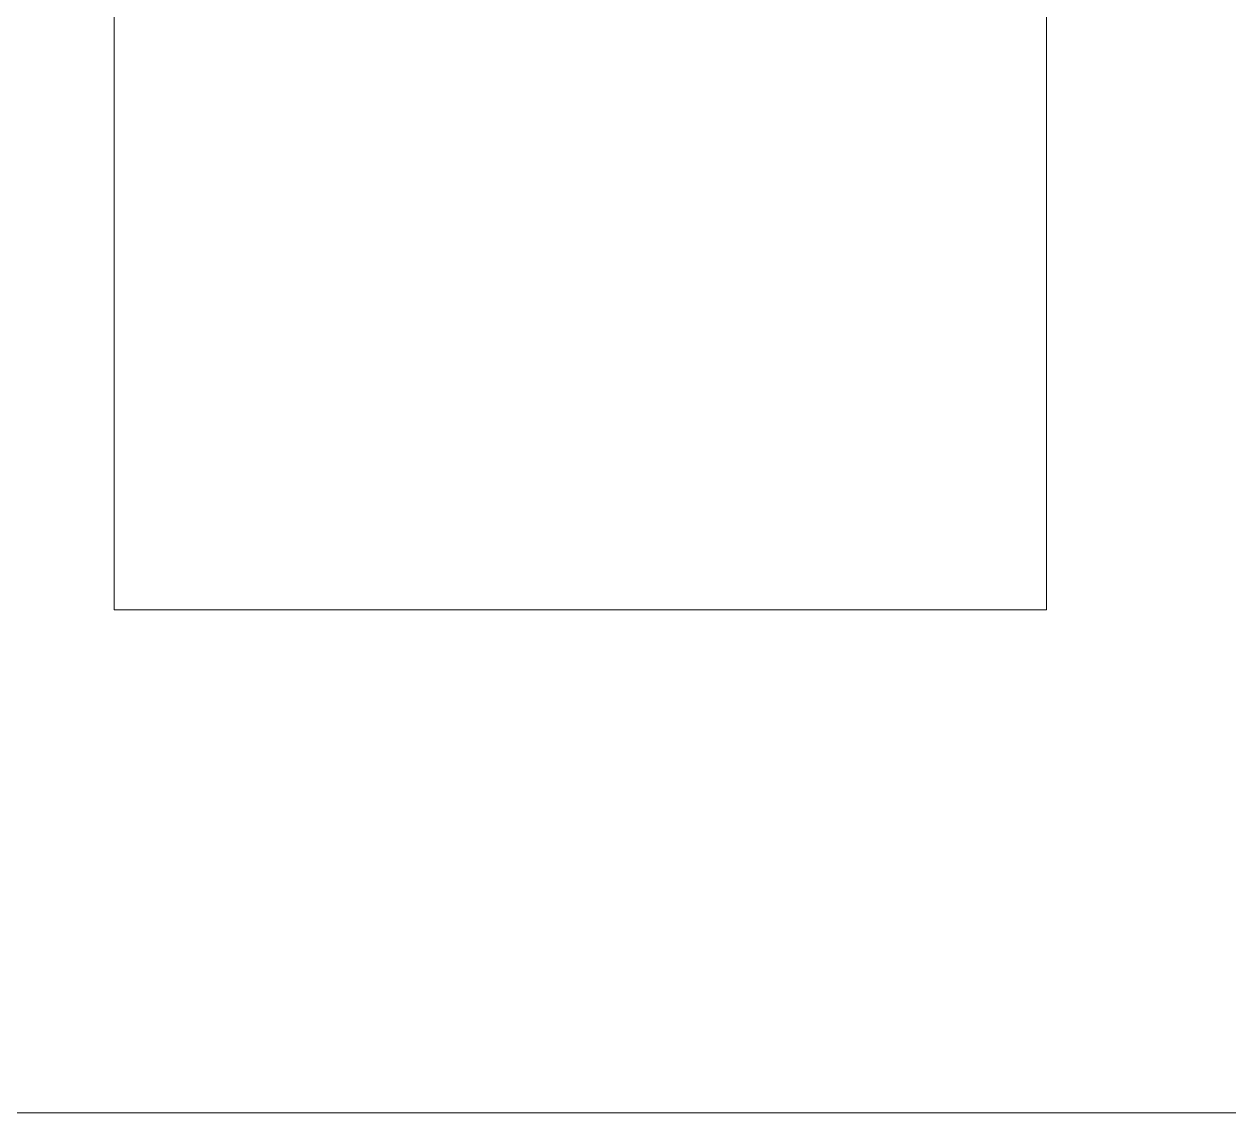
# Model space of a CAD drawing. Header units: millimetres. Extents: x -21807 to 29780, y -1565 to 60640.
# Drawn here: x -15633.96 to -15609.62, y 45016.94 to 45038.93 of the extents above; entities that cross this region are included whole.
import ezdxf

# ---------------------------------------------------------------- set-up
doc = ezdxf.new("R2010")
doc.units = ezdxf.units.MM
doc.layers.add('A-GLAZ', color=7, linetype='Continuous', lineweight=9, true_color=0x00007f)
doc.layers.add('A-WALL', color=7, linetype='Continuous', lineweight=9)

# ---------------------------------------------------------------- blocks, each defined once
blk = doc.blocks.new('Passbox - KT 500x500x400-V28-MẶT BẰNG PHÂN VÙNG NHIỆT ĐỘ _ ĐỘ ẨM')
at = {"layer": 'A-GLAZ', "color": 254, "lineweight": 13, "true_color": 0xcccce5}
for p, q in [((-198.55, 0), (-198.55, -14.836)), ((-179.714, -14.836), (-179.714, 0)), ((-198.55, -14.836), (-179.714, -14.836))]:
    blk.add_line(p, q, dxfattribs=at)
at = {"layer": 'A-GLAZ', "color": 254, "lineweight": 13, "true_color": 0xe0e0ef}
for p, q in [((-198.55, -14.836), (-198.55, 0)), ((-179.714, 0), (-179.714, -14.836)), ((-179.714, -14.836), (-198.55, -14.836))]:
    blk.add_line(p, q, dxfattribs=at)
blk = doc.blocks.new('AK-SGS-M3-A_rvt-1-MẶT BẰNG PHÂN VÙNG NHIỆT ĐỘ _ ĐỘ ẨM')
at = {"layer": 'A-WALL', "color": 253, "lineweight": 13, "true_color": 0xaaaaaa}
blk.add_line((-16003.589, 45016.937), (-14988.589, 45016.937), dxfattribs=at)
at = {"layer": 'A-WALL', "color": 254, "lineweight": 13, "true_color": 0xcccccc}
blk.add_line((-15758.589, 45016.937), (-15108.589, 45016.937), dxfattribs=at)
at = {"layer": 'A-WALL', "color": 7, "lineweight": 13, "true_color": 0xf3f3f3}
blk.add_line((-15718.589, 45016.937), (-15148.589, 45016.937), dxfattribs=at)
at = {"layer": 'A-WALL', "color": 7, "lineweight": 13, "true_color": 0xececec}
blk.add_line((-15148.589, 45016.937), (-15718.589, 45016.937), dxfattribs=at)
at = {"layer": 'A-GLAZ', "color": 9, "lineweight": 13, "true_color": 0xaaaad4}
blk.add_blockref('Passbox - KT 500x500x400-V28-MẶT BẰNG PHÂN VÙNG NHIỆT ĐỘ _ ĐỘ ẨM', (-15433.589, 45041.937), dxfattribs=at)

msp = doc.modelspace()

# ---------------------------------------------------------------- block references
at = {"lineweight": 5}
msp.add_blockref('AK-SGS-M3-A_rvt-1-MẶT BẰNG PHÂN VÙNG NHIỆT ĐỘ _ ĐỘ ẨM', (0, 0), dxfattribs=at)

doc.saveas('drawing.dxf')
